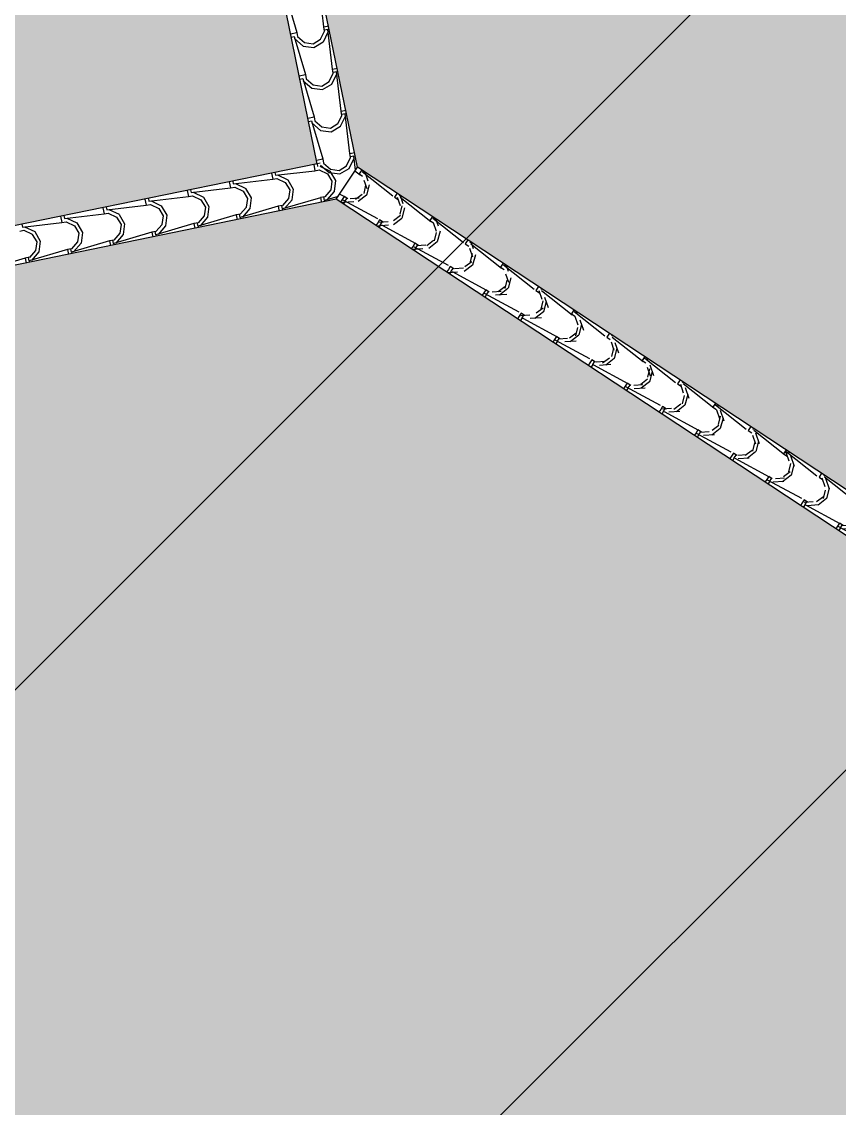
# Model space of a CAD drawing. Header units: millimetres. Extents: x 648844 to 649530, y 1246379 to 1246752.
# Drawn here: x 649067.934 to 649071.107, y 1246555.075 to 1246559.293 of the extents above; entities that cross this region are included whole.
import ezdxf

# ---------------------------------------------------------------- set-up
doc = ezdxf.new("R2010")
doc.units = ezdxf.units.MM
doc.header["$LTSCALE"] = 20
doc.header["$MEASUREMENT"] = 0
doc.layers.get('0').update_dxf_attribs({"linetype": 'CONTINUOUS'})
doc.layers.add('TECHO', color=30, linetype='CONTINUOUS')

# ---------------------------------------------------------------- blocks, each defined once
blk = doc.blocks.new('TEJA45')
at = {"layer": 'TECHO'}
for p, q in [((-3.500007189749034, 0.9300770588549305), (-3.400754738403336, 1.048234568486471)), ((-3.618164910221822, 0.8119195882518788), (-3.518912458876123, 0.9300770978834194)), ((-3.518865109162199, 0.9300667888338054), (-3.522432168753198, 0.933633848424801)), ((-3.518865109162228, 0.9300667888337877), (-3.509412505711325, 0.9206141853828846)), ((-3.509412505711303, 0.9395193922847085), (-3.512979565302295, 0.943086451875697)), ((-3.511775656573924, 0.9182510345201713), (-3.499959902260294, 0.9300667888337983)), ((-3.4999599022604, 0.9300667888337983), (-3.509412505711303, 0.9395193922847014)), ((-3.530861399734214, 0.8802904329595833), (-3.524953476243887, 0.9240087892122979)), ((-3.516489708325459, 0.8829947965161828), (-3.511763441063081, 0.918442005792933)), ((-3.511776022456154, 0.8425981969055734), (-3.530681245673541, 0.8804085627928195)), ((-3.502139469723382, 0.8522564720081682), (-3.516318383446141, 0.8829775089103755)), ((-3.471447450350816, 0.8380651689696457), (-3.502168487253023, 0.8522440826924047)), ((-3.424339074653325, 0.8544459612266415), (-3.436154828966956, 0.8426302069130145)), ((-3.736322630694765, 0.693762117648653), (-3.637070179349067, 0.8119196272801936)), ((-3.649019975290479, 0.7621320565275838), (-3.643112051800152, 0.8058504127802983)), ((-3.637022652298469, 0.8119092456975316), (-3.640589711889469, 0.8154763052885272)), ((-3.637022652298498, 0.8119092456975174), (-3.627570048847595, 0.8024566422466144)), ((-3.627570048847574, 0.8213618491484418), (-3.631137108438566, 0.8249289087394338)), ((-3.629933199710202, 0.8000934913838975), (-3.618117445396571, 0.8119092456975245)), ((-3.61811744539667, 0.8119092456975316), (-3.627570048847574, 0.8213618491484347)), ((-3.424327367116383, 0.8355343088429557), (-3.542484876747928, 0.7362818574972572)), ((-3.473990418695976, 0.8237293961773489), (-3.511800784583222, 0.8426346193947367)), ((-3.430350086447064, 0.8294995576763391), (-3.474068442699782, 0.8235916341860161)), ((-3.436022991562787, 0.8426460836249312), (-3.471470200839534, 0.8379198163625574)), ((-3.416366151575211, 0.8275678312468173), (-3.424339074653183, 0.8355407543247892)), ((-3.629933552334919, 0.7244404656576862), (-3.648838775552306, 0.7622508315449323)), ((-3.634647158939579, 0.7648383154281468), (-3.629920891677202, 0.800285524704897)), ((-3.620295878494325, 0.7341000088174248), (-3.634474792217084, 0.764821045719632)), ((-3.542484837719485, 0.7173765883701151), (-3.660642347351029, 0.6181241370244166)), ((-3.592148149943888, 0.705571866298591), (-3.629958515831134, 0.7244770895159789)), ((-3.589603913543165, 0.719908760199516), (-3.620324950445372, 0.734087673922275)), ((-3.554179472650858, 0.7244886330107718), (-3.589626681927605, 0.719762365748398)), ((-3.542496617789602, 0.7362884180903713), (-3.554312372103233, 0.7244726637767442)), ((-3.525071091260585, 0.7188628915614501), (-3.54249661778946, 0.7362884180903251)), ((-3.534523694711481, 0.7094102881105471), (-3.542496617789453, 0.7173832111885154)), ((-3.854480351167602, 0.5756046470455338), (-3.755227899821904, 0.6937621566770744)), ((-3.767178550847227, 0.6439736800919889), (-3.7612706273569, 0.6876920363447034)), ((-3.75518019543474, 0.6937517025612614), (-3.758747255025732, 0.697318762152257)), ((-3.755180195434768, 0.6937517025612472), (-3.745727591983865, 0.6842990991103441)), ((-3.752804609553827, 0.6466818343392049), (-3.74807834229145, 0.682129043615955)), ((-3.745727591983844, 0.703204306012168), (-3.749294651574829, 0.7067713656031565)), ((-3.748090742846479, 0.6819359482476237), (-3.736274988532848, 0.6937517025612507)), ((-3.736274988532941, 0.6937517025612578), (-3.745727591983844, 0.7032043060121609)), ((-3.548508462881806, 0.7113409821196583), (-3.592226819134524, 0.7054330586293354)), ((-3.748091082213669, 0.6062827344097776), (-3.766996305431057, 0.6440931002970238)), ((-3.738452287264877, 0.6159435456258606), (-3.752631200987636, 0.6466645825280679)), ((-3.66064230832248, 0.5992188678973811), (-3.778799817954024, 0.4999664165516826)), ((-3.710305881191765, 0.5874143364198297), (-3.748116247079011, 0.6063195596372175)), ((-3.707760376733852, 0.601752351428626), (-3.738481413636059, 0.6159312651513851)), ((-3.666666839313869, 0.59318240656334), (-3.710385195566587, 0.587274483073017)), ((-3.672335953740742, 0.6063311823963673), (-3.707783163017488, 0.6016049151339935)), ((-3.66065416092588, 0.618130874954101), (-3.67246991523951, 0.606315120640474)), ((-3.643228634396856, 0.6007053484251763), (-3.660654160925731, 0.6181308749540513)), ((-3.652681237847752, 0.5912527449742733), (-3.660654160925723, 0.5992256680522452)), ((-3.972638071640318, 0.4574471764425745), (-3.87338562029462, 0.5756046860741151)), ((-3.885337126403741, 0.5258153036581881), (-3.879429202913414, 0.5695336599109027)), ((-3.873337738571017, 0.5755941594249876), (-3.876904798162009, 0.5791612190159832)), ((-3.873337738571045, 0.5755941594249734), (-3.863885135120142, 0.5661415559740703)), ((-3.870962060168189, 0.5285253532493641), (-3.866235792905812, 0.5639725625261143)), ((-3.863885135120121, 0.5850467628758977), (-3.867452194711113, 0.5886138224668898)), ((-3.866248285982756, 0.5637784051113499), (-3.854432531669126, 0.5755941594249769)), ((-3.854432531669218, 0.5755941594249876), (-3.863885135120121, 0.5850467628758906)), ((-3.86624861209242, 0.4881250031618727), (-3.885153835309808, 0.5259353690491189)), ((-3.856608696035053, 0.497787082433458), (-3.870787609757812, 0.5285081193356653)), ((-3.982042678256384, 0.4668892197396239), (-3.985609737847369, 0.4704562793306124)), ((-3.972590074805481, 0.4574366162887173), (-3.982042678256384, 0.4668892197396204)), ((-3.778799778925574, 0.481061147424537), (-3.896957288557118, 0.3818086960788385)), ((-3.828463612439649, 0.4692568065410647), (-3.866273978326895, 0.4881620297584526)), ((-3.825916839926194, 0.4835959426584964), (-3.856637876828401, 0.4977748563812554)), ((-3.784825215748612, 0.4750238310066557), (-3.82854357200133, 0.4691159075163327)), ((-3.790492434829723, 0.4881737317820871), (-3.825939644106469, 0.4834474645197133)), ((-3.778811704062157, 0.4999733318178308), (-3.790627458375788, 0.4881575775042037)), ((-3.761386177533133, 0.4825478052889061), (-3.778811704062008, 0.499973331817781)), ((-3.770838780984036, 0.4730952018380066), (-3.778811704062001, 0.4810681249159714)), ((-4.090795792113177, 0.3392897058394375), (-3.991543340767478, 0.4574472154709781)), ((-4.00349570195975, 0.4076569272280004), (-3.997587778469423, 0.451375283480715)), ((-3.99149528170728, 0.4574366162887209), (-3.995062341298265, 0.4610036758797094)), ((-3.991495281707316, 0.4574366162886996), (-3.982042678256413, 0.4479840128377965)), ((-3.98911951078243, 0.4103688721604328), (-3.984393243520053, 0.445816081437183)), ((-3.984405829119034, 0.4456208619750761), (-3.972590074805403, 0.4574366162887031)), ((-3.984406141971199, 0.3699672719140104), (-4.003311365188587, 0.4077776378012565)), ((-3.974765104806004, 0.379630619242711), (-3.988944018528763, 0.4103516561449183)), ((-3.944073303117726, 0.3654395338879866), (-3.974794340019933, 0.3796184476107456)), ((-3.896969247198435, 0.3818157886815605), (-3.908785001512065, 0.3700000343679335)), ((-3.879543720669396, 0.3643902621526323), (-3.896969247198271, 0.3818157886815072)), ((-4.208953512586021, 0.2211322352363077), (-4.109701061240322, 0.3392897448678482)), ((-4.109652824843558, 0.3392790731524506), (-4.11321988443455, 0.3428461327434462)), ((-4.109652824843586, 0.3392790731524329), (-4.100200221392683, 0.3298264697015298)), ((-4.100200221392662, 0.3487316766033537), (-4.103767280983654, 0.3522987361943422)), ((-4.102563372255311, 0.3274633188388023), (-4.09074761794168, 0.3392790731524293)), ((-4.090747617941759, 0.3392790731524435), (-4.100200221392662, 0.3487316766033466)), ((-3.896957249528676, 0.3629034269516929), (-4.01511475916022, 0.2636509756059944)), ((-3.946621343687589, 0.3510992766623282), (-3.984431709574835, 0.3700044998797161)), ((-3.902983592182473, 0.3568652554500957), (-3.946701948435191, 0.3509573319597727)), ((-3.908648915917794, 0.3700162811679313), (-3.944096125194541, 0.3652900139055575)), ((-3.888996324120292, 0.3549376587017328), (-3.896969247198264, 0.3629105817797047)), ((-4.121654277516505, 0.2894985507923984), (-4.115746354026179, 0.333216907045113)), ((-4.107276961396558, 0.2922123910723933), (-4.10255069413418, 0.3276596003491434)), ((-4.10256367184995, 0.2518095406661018), (-4.121468895067338, 0.289619906553348)), ((-4.092921513576556, 0.2614741560511469), (-4.107100427299315, 0.2921951929533542)), ((-4.062229766308398, 0.247283125117093), (-4.092950803210606, 0.2614620388398521)), ((-4.015126790334712, 0.2636582455452903), (-4.026942544648342, 0.2518424912316632)), ((-3.997701263805673, 0.246232719016362), (-4.015126790334548, 0.263658245545237)), ((-4.327111233058744, 0.1029747646333448), (-4.227858781713046, 0.2211322742648854)), ((-4.239812853073012, 0.1713401743586012), (-4.233904929582685, 0.2150585306113157)), ((-4.227810367979828, 0.2211215300161697), (-4.231377427570827, 0.2246885896071689)), ((-4.227810367979856, 0.2211215300161555), (-4.218357764528953, 0.2116689265652525)), ((-4.218357764528932, 0.2305741334670763), (-4.221924824119924, 0.2341411930580684)), ((-4.220720915391588, 0.2093057757025285), (-4.208905161077958, 0.2211215300161555)), ((-4.208905161078029, 0.2211215300161768), (-4.218357764528932, 0.2305741334670799)), ((-4.015114720131734, 0.2447457064788843), (-4.133272229763278, 0.1454932551331858)), ((-4.064779074935451, 0.2329417467835526), (-4.102589440822697, 0.2518469700009405)), ((-4.021141968616334, 0.2387066798935287), (-4.064860324869052, 0.2327987564032057)), ((-4.026805397007671, 0.2518588305535268), (-4.062252606284417, 0.247132563291153)), ((-4.007153867256569, 0.2367801155654625), (-4.015126790334541, 0.2447530386434345)), ((-4.220721201728708, 0.1336518094182217), (-4.239626424946096, 0.1714621753054679)), ((-4.22543441201104, 0.1740559099816537), (-4.220708144748663, 0.2095031192584038)), ((-4.211077922346732, 0.1433176928587514), (-4.225256836069491, 0.1740387297609587)), ((-4.13327219073485, 0.1265879860060402), (-4.251429700366394, 0.02733553466034166)), ((-4.182936806183349, 0.1147842169048019), (-4.220747172070595, 0.1336894401221898)), ((-4.180386229499931, 0.1291267163465832), (-4.211107266402138, 0.1433056300693423)), ((-4.144961878098442, 0.1337013799390085), (-4.180409087375189, 0.1289751126766348)), ((-4.133284333470989, 0.14550070240902), (-4.14510008778462, 0.133684948095393)), ((-4.115858806941944, 0.1280751758800847), (-4.133284333470819, 0.1455007024089596)), ((-4.12531141039284, 0.1186225724291852), (-4.133284333470812, 0.1265954955071535)), ((-4.381066017177957, 0.06124925080029442), (-4.346016502185769, 0.1029748036619225)), ((-4.35797142862927, 0.05318179792661226), (-4.352063505138943, 0.09690015417932685)), ((-4.345967911116098, 0.1029639868798995), (-4.349534970707083, 0.106531046470888)), ((-4.345967911116134, 0.1029639868798853), (-4.336515307665231, 0.09351138342898224)), ((-4.343591862625289, 0.05589942889270816), (-4.338865595362911, 0.09134663816945832)), ((-4.336515307665202, 0.1124165903308096), (-4.340082367256187, 0.1159836499217981)), ((-4.338878458527866, 0.0911482325662547), (-4.327062704214235, 0.1029639868798817)), ((-4.327062704214299, 0.1029639868798995), (-4.336515307665202, 0.1124165903308025)), ((-4.139300345048383, 0.1205481043372068), (-4.183018701301101, 0.1146401808468838)), ((-4.381066017177965, 0.07500000000003837), (-4.381066017177972, -0.07499999999996376)), ((-4.338878731607451, 0.01549407817028481), (-4.357783954824839, 0.05330444405753099)), ((-4.329234331117675, 0.02516122966800793), (-4.343413244840434, 0.05588226657021522)), ((-4.30109453743124, -0.003373312973963039), (-4.338904903318486, 0.01553191024342482)), ((-4.30109453743124, 0.003373312974005671), (-4.338904903318486, -0.01553191024338219)), ((-4.298542692691456, 0.01097030757607342), (-4.329263729593663, 0.02514922129883246)), ((-4.257458721482493, -0.002389528778763861), (-4.301177077735211, 0.003518394711559125)), ((-4.257458721483125, 0.002389528780526007), (-4.301177077735844, -0.003518394709796979)), ((-4.263118359186514, 0.01554392932484205), (-4.29856556846326, 0.01081766206246826)), ((-4.251441876607267, 0.02734315927274977), (-4.263257630920897, 0.01552740495912275)), ((-4.234016350078214, 0.009917632743814409), (-4.251441876607089, 0.02734315927269293)), ((-4.243468953529117, 0.0004650292929184729), (-4.251441876607082, 0.008437952370883295)), ((-4.338878731607565, -0.01549407817016046), (-4.357783954824953, -0.05330444405740664)), ((-4.329234331119117, -0.0251612296676953), (-4.343413244841877, -0.05588226656990258)), ((-4.298542692692415, -0.01097030757503248), (-4.329263729594622, -0.02514922129779151)), ((-4.26311835918694, -0.01554392932355597), (-4.298565568463687, -0.01081766206118218)), ((-4.251441876607259, -0.0273431592726503), (-4.26325763092089, -0.01552740495902327)), ((-4.243468953529124, -0.0004650292928261024), (-4.251441876607103, -0.008437952370801582)), ((-4.234016350078228, -0.009917632743729143), (-4.251441876607103, -0.02734315927260411)), ((-4.133272190734765, -0.1265879860058945), (-4.251429700366309, -0.027335534660196)), ((-4.381066017177957, -0.06124925080087706), (-4.346016502186039, -0.102974803662196)), ((-4.35797142863111, -0.05318179792779887), (-4.352063505140784, -0.09690015418051345)), ((-4.343591862623768, -0.05589942889180222), (-4.338865595361391, -0.09134663816855237)), ((-4.345967911116119, -0.1029639868798178), (-4.349534970707111, -0.1065310464708098)), ((-4.345967911116119, -0.1029639868798107), (-4.336515307665216, -0.09351138342890764)), ((-4.336515307665216, -0.1124165903307208), (-4.340082367256201, -0.1159836499217093)), ((-4.338878458527873, -0.09114823256618365), (-4.327062704214242, -0.1029639868798107)), ((-4.327062704214313, -0.1029639868798071), (-4.336515307665216, -0.1124165903307102)), ((-4.327111233059028, -0.1029747646336112), (-4.22785878171333, -0.2211322742651518)), ((-4.182936806183335, -0.1147842169047451), (-4.220747172070581, -0.1336894401221329)), ((-4.139300345048618, -0.1205481043353416), (-4.183018701301336, -0.1146401808450186)), ((-4.125311410392847, -0.1186225724290999), (-4.133284333470819, -0.1265954955070754)), ((-4.220721201728821, -0.133651809418069), (-4.239626424946209, -0.1714621753053152)), ((-4.211077922348551, -0.1433176928592701), (-4.22525683607131, -0.1740387297614774)), ((-4.18038622950089, -0.1291267163455458), (-4.211107266403097, -0.1433056300683049)), ((-4.144961878097952, -0.1337013799378433), (-4.180409087374699, -0.1289751126754695)), ((-4.133284333470982, -0.1455007024089205), (-4.145100087784613, -0.1336849480952935)), ((-4.115858806941951, -0.1280751758799994), (-4.133284333470826, -0.1455007024088779)), ((-4.015114720131677, -0.2447457064787315), (-4.133272229763222, -0.145493255133033)), ((-4.239812853075087, -0.1713401743580043), (-4.23390492958476, -0.2150585306107189)), ((-4.225434412009413, -0.1740559099816323), (-4.220708144747036, -0.2095031192583825)), ((-4.220720915391595, -0.2093057757024575), (-4.208905161077965, -0.2211215300160845)), ((-4.227810367979835, -0.2211215300160916), (-4.231377427570827, -0.22468858960708)), ((-4.227810367979849, -0.2211215300160809), (-4.218357764528946, -0.2116689265651779)), ((-4.218357764528939, -0.2305741334669946), (-4.221924824119924, -0.2341411930579831)), ((-4.208905161078043, -0.2211215300160916), (-4.218357764528946, -0.2305741334669946)), ((-4.208953512586156, -0.2211322352367517), (-4.109701061240457, -0.3392897448682923)), ((-4.102563671850049, -0.2518095406659526), (-4.121468895067437, -0.2896199065531988)), ((-4.064779074935444, -0.2329417467835064), (-4.10258944082269, -0.2518469700008943)), ((-4.062229766308533, -0.2472831251156791), (-4.092950803210741, -0.2614620388384381)), ((-4.021141968615652, -0.2387066798917949), (-4.06486032486837, -0.232798756401472)), ((-4.026805397007173, -0.2518588305523757), (-4.06225260628392, -0.2471325632900019)), ((-4.015126790334705, -0.2636582455451908), (-4.026942544648335, -0.2518424912315638)), ((-4.007153867256584, -0.2367801155653737), (-4.015126790334556, -0.2447530386433456)), ((-3.997701263805688, -0.2462327190162696), (-4.015126790334563, -0.2636582455451446)), ((-4.121654277518559, -0.2894985507918193), (-4.115746354028232, -0.3332169070445339)), ((-4.107276961395293, -0.2922123910696612), (-4.102550694132916, -0.3276596003464114)), ((-4.092921513577991, -0.2614741560508413), (-4.10710042730075, -0.2921951929530486)), ((-3.896957249528668, -0.3629034269514939), (-4.015114759160213, -0.2636509756057954)), ((-4.109652824843586, -0.3392790731523547), (-4.100200221392683, -0.3298264697014517)), ((-4.102563372255318, -0.3274633188387313), (-4.090747617941688, -0.3392790731523583)), ((-4.109652824843572, -0.3392790731523618), (-4.113219884434571, -0.3428461327433574)), ((-4.100200221392676, -0.3487316766032613), (-4.103767280983661, -0.3522987361942498)), ((-4.090747617941773, -0.3392790731523512), (-4.100200221392676, -0.3487316766032542)), ((-4.09079579211361, -0.3392897058395334), (-3.991543340767912, -0.457447215471074)), ((-3.984406141971292, -0.3699672719138363), (-4.003311365188679, -0.4077776378010824)), ((-3.946621343687561, -0.3510992766622749), (-3.984431709574807, -0.3700044998796628)), ((-3.94407330311784, -0.3654395338865797), (-3.974794340020047, -0.3796184476093387)), ((-3.902983592182693, -0.3568652554482519), (-3.946701948435411, -0.3509573319579289)), ((-3.908648915918178, -0.3700162811666665), (-3.944096125194925, -0.3652900139042927)), ((-3.896969247198427, -0.381815788681461), (-3.908785001512058, -0.370000034367834)), ((-3.888996324120313, -0.354937658701644), (-3.896969247198278, -0.3629105817796088)), ((-3.87954372066941, -0.3643902621525434), (-3.896969247198278, -0.3818157886814149)), ((-4.003495701961803, -0.4076569272274284), (-3.997587778471477, -0.451375283480143)), ((-3.989119510780938, -0.4103688721594914), (-3.984393243518561, -0.4458160814362415)), ((-3.974765104807034, -0.3796306192415919), (-3.988944018529793, -0.4103516561437992)), ((-3.778799778925574, -0.4810611474243274), (-3.896957288557118, -0.3818086960786289)), ((-3.991495281707294, -0.457436616288625), (-3.995062341298279, -0.4610036758796134)), ((-3.991495281707302, -0.457436616288625), (-3.982042678256398, -0.4479840128377219)), ((-3.984405829119041, -0.4456208619750051), (-3.97259007480541, -0.4574366162886321)), ((-3.972590074805495, -0.457436616288625), (-3.982042678256398, -0.466889219739528)), ((-3.972638071640603, -0.4574471764428409), (-3.873385620294904, -0.5756046860743815)), ((-3.982042678256391, -0.4668892197395316), (-3.985609737847383, -0.47045627933052))]:
    blk.add_line(p, q, dxfattribs=at)

msp = doc.modelspace()

# ---------------------------------------------------------------- hatches: boundary and pattern name
h = msp.add_hatch()
h.set_pattern_fill('ANSI31', color=2, scale=20, style=0)
h.set_pattern_definition([(45, (-526.4316489867633, -3378.367883687839), (-1.767766952966369, 1.767766952966369), [])])
edge = h.paths.add_edge_path()
edge.add_line((649057.8519686605, 1246574.731937029), (649143.484031076, 1246525.395827967))
edge.add_line((649021.4650291716, 1246521.520933308), (649057.8519686605, 1246574.731937029))
edge.add_line((649021.4650291716, 1246521.520933308), (649126.0130467353, 1246470.828113168))
edge.add_line((649143.484031076, 1246525.395827967), (649148.0277335674, 1246486.904175728))
h.paths.add_polyline_path([(649085.8330108997, 1246502.103295551), (649115.3070900415, 1246502.103295551), (649115.3070900415, 1246507.529080002), (649085.8330108997, 1246507.529080002)], flags=24)
at = {"layer": 'TECHO'}
h = msp.add_hatch(dxfattribs=at)
h.set_pattern_fill('SPANTILE', color=254, scale=0.2049999999999998, angle=115.7700901202393, style=0, pattern_type=2)
h.set_pattern_definition([(61.5561778377165, (649126.8807024828, 1246542.755095317), (-1.183551706996534, -2.166294229042638), [0.1893117599999998, -4.543480804999994]), (326.5864778377163, (649126.9708709331, 1246542.921554232), (0.2840061138232445, 0.0582282346548323), [0.01639999999999998, -0.1885999999999999]), (146.5864778377164, (649127.1510192222, 1246542.822354666), (-0.2840061138232446, -0.05822823465483238), [0.05739999999999988, -0.1475999999999995]), (236.5864778377164, (649127.1031064135, 1246542.853963569), (0.0582282346548324, -0.2840061138232445), [0.02049999999999994, -0.1844999999999995]), (56.58647783771651, (649126.982302528, 1246542.909100774), (-0.0582282346548324, 0.2840061138232445), [0.02049999999999998, -0.1844999999999998]), (146.5864778377164, (649126.993591422, 1246542.926212491), (-0.2840061138232446, -0.05822823465483238), [0.01639999999999994, -0.1885999999999995]), (146.5864778377164, (649127.141988107, 1246542.808665293), (-0.2840061138232446, -0.05822823465483238), [0.04099999999999989, -0.1639999999999996]), (231.6167778377165, (649127.1077646721, 1246542.83124308), (-1.525783080433834, -1.940518312559737), [0.1893117599999991, -4.54348080499997]), (199.2825778377163, (649127.1021202251, 1246542.822687222), (4.14363403617349, 1.441439178432524), [0.05412163999999994, -5.358033749999993]), (165.0213778377164, (649127.0510348, 1246542.804814846), (-0.4551231821701073, 0.05466102722613042), [0.0518613099999999, -0.5964054749999982]), (128.1515778377163, (649127.0009355629, 1246542.818218816), (0.2293456635186856, -0.3968948292321712), [0.05186130999999999, -0.5964054749999996]), (93.8903778377163, (649126.9688985565, 1246542.859001536), (-0.3054076650748105, 4.376548421869589), [0.05412163999999993, -5.358033749999991]), (166.8113778377164, (649127.050381167, 1246542.822437495), (2.333845147843645, -0.5573079032797681), [0.04150942499999993, -4.109424259999991]), (126.3615778377164, (649127.0099666783, 1246542.83190819), (-1.430731749176407, 1.926248149919949), [0.04150942499999978, -4.109424259999972]), (93.99187783771619, (649126.985356641, 1246542.865335291), (-0.2436180814794819, 3.353412495118397), [0.04387184499999996, -4.343319624999994]), (199.1810778377165, (649127.0918175195, 1246542.836851852), (3.178728809428016, 1.095631456353957), [0.04387184499999995, -4.343319624999993])])
h.paths.add_polyline_path([(649071.6888283974, 1246557.110969126), (649077.6113949174, 1246558.325240848), (649068.0222656282, 1246564.651354179), (649069.236537351, 1246558.728787659)])
h = msp.add_hatch(dxfattribs=at)
h.set_pattern_fill('SPANTILE', color=254, scale=0.2049999999999998, angle=385.7700901202396, style=0, pattern_type=2)
h.set_pattern_definition([(141.6167778377164, (649034.5508693836, 1246604.138208947), (1.94051831255974, -1.525783080433832), [0.1893117599999999, -4.543480804999997]), (236.5864778377164, (649034.4024726979, 1246604.255756146), (-0.2840061138232446, -0.05822823465483245), [0.01639999999999994, -0.1885999999999994]), (56.58647783771651, (649034.2758943851, 1246604.093670087), (0.2840061138232446, 0.05822823465483242), [0.05739999999999995, -0.1475999999999998]), (326.5864778377163, (649034.307503288, 1246604.141582895), (0.05822823465483244, -0.2840061138232445), [0.02049999999999999, -0.1844999999999999]), (146.5864778377164, (649034.3968639269, 1246604.239808994), (-0.05822823465483255, 0.2840061138232445), [0.02049999999999994, -0.1844999999999995]), (56.58647783771651, (649034.3797522092, 1246604.251097887), (0.2840061138232446, 0.05822823465483242), [0.01639999999999997, -0.1885999999999998]), (56.58647783771651, (649034.2895837591, 1246604.084638971), (0.2840061138232446, 0.05822823465483242), [0.04099999999999995, -0.1639999999999998]), (331.5561778377165, (649034.3121615469, 1246604.118862405), (2.166294229042639, -1.183551706996532), [0.1893117599999997, -4.543480804999992]), (3.890377837716349, (649034.3207174058, 1246604.113217959), (-4.37654842186959, -0.3054076650748079), [0.05412163999999989, -5.358033749999985]), (38.15157783771657, (649034.3747142423, 1246604.11689003), (0.3968948292321711, 0.2293456635186856), [0.05186130999999986, -0.5964054749999975]), (75.02137783771654, (649034.415496962, 1246604.148927036), (-0.05466102722613009, -0.4551231821701073), [0.05186130999999971, -0.5964054749999952]), (109.2825778377163, (649034.4289009336, 1246604.199026273), (-1.441439178432525, 4.143634036173489), [0.05412163999999995, -5.358033749999993]), (36.36157783771648, (649034.3683804868, 1246604.133348115), (-1.926248149919949, -1.430731749176407), [0.04150942499999979, -4.109424259999974]), (76.81137783771653, (649034.4018075875, 1246604.157958152), (0.5573079032797664, 2.333845147843643), [0.04150942499999982, -4.109424259999977]), (109.1810778377164, (649034.4112782846, 1246604.198372641), (-1.09563145635396, 3.178728809428015), [0.04387184499999992, -4.34331962499999]), (3.991877837716439, (649034.3246150052, 1246604.130294001), (-3.353412495118399, -0.2436180814794831), [0.04387184499999996, -4.343319624999995])])
h.paths.add_polyline_path([(649063.2012421584, 1246557.53625165), (649069.0807699522, 1246558.741699376), (649067.8753222267, 1246564.62122717)])
h = msp.add_hatch(dxfattribs=at)
h.set_pattern_fill('SPANTILE', color=254, scale=0.1644999999999998, angle=205.7700901202394, style=0, pattern_type=2)
h.set_pattern_definition([(151.5561778377164, (649127.2049907496, 1246542.605441965), (1.738319027695191, -0.9497280770777069), [0.1519111439999999, -3.645866304499998]), (56.58647783771651, (649127.0714176195, 1246542.677796649), (-0.0467246078083899, 0.2278975888971889), [0.01315999999999999, -0.1513399999999998]), (236.5864778377164, (649127.1510192222, 1246542.822354666), (0.04672460780838995, -0.2278975888971889), [0.04605999999999988, -0.1184399999999997]), (326.5864778377163, (649127.125655005, 1246542.783907559), (0.227897588897189, 0.04672460780838985), [0.01644999999999999, -0.1480499999999999]), (146.5864778377164, (649127.0814107608, 1246542.686969807), (-0.2278975888971891, -0.04672460780838983), [0.01644999999999995, -0.1480499999999996]), (236.5864778377164, (649127.0676796507, 1246542.696028456), (0.04672460780838995, -0.2278975888971889), [0.01315999999999997, -0.1513399999999995]), (236.5864778377164, (649127.1620041102, 1246542.815107747), (0.04672460780838995, -0.2278975888971889), [0.03289999999999988, -0.1315999999999995]), (321.6167778377162, (649127.143886812, 1246542.787645527), (1.557147621541838, -1.224347886494468), [0.1519111439999995, -3.645866304499992]), (289.2825778377164, (649127.1507523669, 1246542.783116202), (-1.156667048059271, 3.325013653417265), [0.04342931599999998, -4.299495374999998]), (255.0213778377163, (649127.1650938592, 1246542.742123264), (-0.04386214135950452, -0.3652086022779642), [0.04161553899999997, -0.4785790274999997]), (218.1515778377163, (649127.1543379893, 1246542.701921681), (0.3184838995545961, 0.1840359104820671), [0.04161553899999997, -0.4785790274999996]), (183.8903778377165, (649127.1216123442, 1246542.676213936), (-3.511913245841696, -0.2450710288039321), [0.04342931599999996, -4.299495374999995]), (256.8113778377165, (649127.1509527573, 1246542.741598763), (0.4472056101927886, 1.872768423513558), [0.03330878249999983, -3.297562393999989]), (216.3615778377164, (649127.1433531014, 1246542.709168601), (-1.545696686155277, -1.148074988973263), [0.03330878249999984, -3.29756239399999]), (183.9918778377164, (649127.1165298914, 1246542.689420546), (-2.690909050960861, -0.1954886556262172), [0.03520448049999997, -3.485249162499998]), (289.1810778377164, (649127.1393861144, 1246542.77484891), (-0.8791774369279323, 2.550736044638578), [0.03520448049999997, -3.485249162499997])])
h.paths.add_polyline_path([(649071.6062267344, 1246556.985761438), (649069.1539356881, 1246558.603579971), (649069.236537351, 1246558.728787659), (649071.6888283974, 1246557.110969126)])
h = msp.add_hatch(dxfattribs=at)
h.set_pattern_fill('SPANTILE', color=254, scale=0.2049999999999998, angle=115.7700901202393, style=0, pattern_type=2)
h.set_pattern_definition([(231.6167778377165, (649106.5223308394, 1246511.895854009), (1.525783080433833, 1.940518312559739), [0.1893117599999995, -4.543480804999984]), (326.5864778377163, (649106.4047836411, 1246511.747457324), (0.05822823465483248, -0.2840061138232445), [0.01639999999999998, -0.1885999999999999]), (146.5864778377164, (649106.5668697002, 1246511.62087901), (-0.05822823465483246, 0.2840061138232445), [0.05739999999999988, -0.1475999999999995]), (56.58647783771651, (649106.5189568917, 1246511.652487913), (0.2840061138232445, 0.0582282346548324), [0.02049999999999998, -0.1844999999999998]), (236.5864778377164, (649106.420730794, 1246511.741848552), (-0.2840061138232445, -0.05822823465483243), [0.02049999999999994, -0.1844999999999995]), (146.5864778377164, (649106.4094419002, 1246511.724736834), (-0.05822823465483246, 0.2840061138232445), [0.01639999999999994, -0.1885999999999995]), (146.5864778377164, (649106.5759008155, 1246511.634568385), (-0.05822823465483246, 0.2840061138232445), [0.04099999999999989, -0.1639999999999996]), (61.55617783771655, (649106.5416773804, 1246511.657146172), (1.183551706996533, 2.166294229042638), [0.1893117599999992, -4.543480804999976]), (93.8903778377163, (649106.5473218276, 1246511.665702031), (0.3054076650748089, -4.376548421869589), [0.05412163999999993, -5.358033749999991]), (128.1515778377163, (649106.543649757, 1246511.719698868), (-0.2293456635186856, 0.3968948292321711), [0.05186130999999998, -0.5964054749999995]), (165.0213778377164, (649106.5116127508, 1246511.760481586), (0.4551231821701076, -0.05466102722613025), [0.05186130999999999, -0.5964054749999996]), (199.2825778377163, (649106.4615135137, 1246511.773885559), (-4.14363403617349, -1.441439178432523), [0.05412163999999995, -5.358033749999993]), (126.3615778377164, (649106.5271916727, 1246511.713365112), (1.430731749176408, -1.926248149919948), [0.04150942499999978, -4.109424259999972]), (166.8113778377164, (649106.5025816356, 1246511.746792213), (-2.333845147843644, 0.5573079032797671), [0.04150942499999992, -4.10942425999999]), (199.1810778377165, (649106.4621671465, 1246511.756262909), (-3.178728809428016, -1.095631456353958), [0.04387184499999992, -4.34331962499999]), (93.99187783771619, (649106.5302457858, 1246511.669599631), (0.2436180814794828, -3.353412495118397), [0.04387184499999996, -4.343319624999994])])
h.paths.add_polyline_path([(649071.6062267344, 1246556.985761438), (649072.820498457, 1246551.063194918), (649063.2313691677, 1246557.389308248), (649069.1539356881, 1246558.603579971)])

# ---------------------------------------------------------------- linework, layer by layer
at = {"layer": 'TECHO', "color": 254}
for p, q in [((649069.236537351, 1246558.728787659), (649068.0222656282, 1246564.651354179)), ((649069.0807699522, 1246558.741699376), (649067.8753222267, 1246564.62122717)), ((649069.0807699522, 1246558.741699376), (649063.2012421584, 1246557.53625165)), ((649071.6888283974, 1246557.110969126), (649069.236537351, 1246558.728787659)), ((649069.1539356881, 1246558.603579971), (649063.2313691677, 1246557.389308248)), ((649071.6062267344, 1246556.985761438), (649069.1539356881, 1246558.603579971))]:
    msp.add_line(p, q, dxfattribs=at)

# ---------------------------------------------------------------- block references
at = {"color": 254, "rotation": 146.5864778293404}
msp.add_blockref('TEJA45', (649065.5382821927, 1246561.07873941), dxfattribs=at)

doc.saveas('drawing.dxf')
